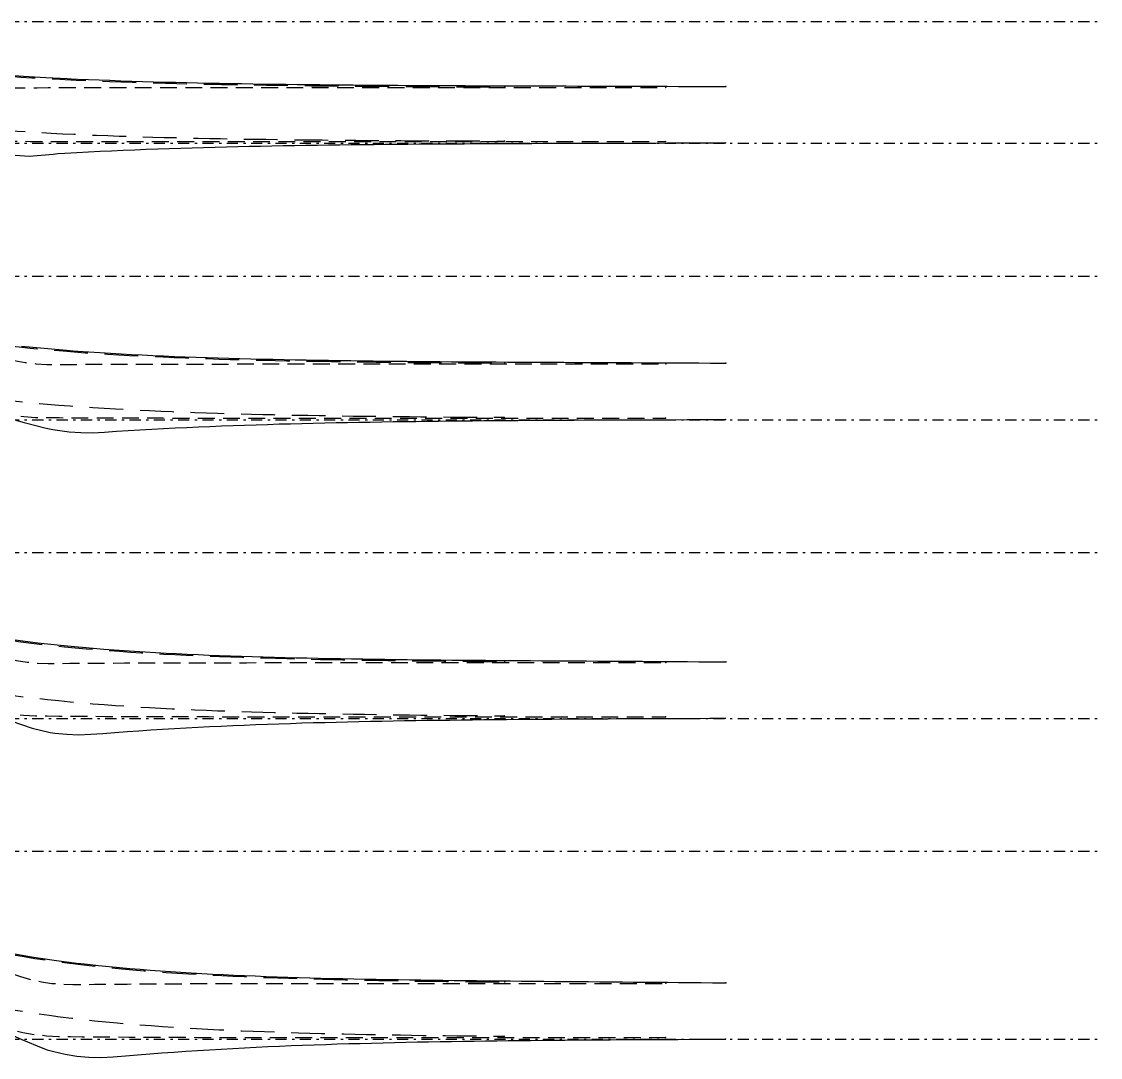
# Model space of a CAD drawing. Header units: millimetres. Extents: x -50 to 50, y -12 to 82.
# Drawn here: x 1.21 to 50, y 34.18 to 81 of the extents above; entities that cross this region are included whole.
import ezdxf

# ---------------------------------------------------------------- set-up
doc = ezdxf.new("R2010")
doc.units = ezdxf.units.MM
for name, pattern in [('DASHDOT', [1, 0.5, -0.25, 0, -0.25]), ('DASHED', [0.75, 0.5, -0.25]), ('DASHEDX2', [1.5, 1, -0.5])]:
    doc.linetypes.add(name, pattern=pattern)
doc.layers.add('ATVEHICLE', color=7, linetype='Continuous')
doc.layers.add('vej', color=7, linetype='DASHDOT')

# ---------------------------------------------------------------- blocks, each defined once
blk = doc.blocks.new('*U1569')
at = {"layer": 'ATVEHICLE', "color": 2, "lineweight": 0}
blk.add_circle((0, 0), 0.0127, dxfattribs=at)
blk = doc.blocks.new('*U1570')
at = {"layer": 'ATVEHICLE', "color": 2, "lineweight": 0}
blk.add_circle((0, 0), 0.0127, dxfattribs=at)
blk = doc.blocks.new('*U1571')
at = {"layer": 'ATVEHICLE', "color": 2, "lineweight": 0}
blk.add_circle((0, 0), 0.0127, dxfattribs=at)
blk = doc.blocks.new('*U1572')
at = {"layer": 'ATVEHICLE', "color": 2, "lineweight": 0}
blk.add_circle((0, 0), 0.0127, dxfattribs=at)
blk = doc.blocks.new('*U1573')
at = {"layer": 'ATVEHICLE', "color": 1, "lineweight": 0}
blk.add_circle((0, 0), 0.0127, dxfattribs=at)
blk = doc.blocks.new('*U1574')
at = {"layer": 'ATVEHICLE', "color": 1, "lineweight": 0}
blk.add_circle((0, 0), 0.0127, dxfattribs=at)
blk = doc.blocks.new('*U1579')
at = {"layer": 'ATVEHICLE', "color": 2, "lineweight": 0}
blk.add_circle((0, 0), 0.0127, dxfattribs=at)
blk = doc.blocks.new('*U1580')
at = {"layer": 'ATVEHICLE', "color": 2, "lineweight": 0}
blk.add_circle((0, 0), 0.0127, dxfattribs=at)
blk = doc.blocks.new('*U1581')
at = {"layer": 'ATVEHICLE', "color": 2, "lineweight": 0}
blk.add_circle((0, 0), 0.0127, dxfattribs=at)
blk = doc.blocks.new('*U1582')
at = {"layer": 'ATVEHICLE', "color": 2, "lineweight": 0}
blk.add_circle((0, 0), 0.0127, dxfattribs=at)
blk = doc.blocks.new('*U1583')
at = {"layer": 'ATVEHICLE', "color": 1, "lineweight": 0}
blk.add_circle((0, 0), 0.0127, dxfattribs=at)
blk = doc.blocks.new('*U1584')
at = {"layer": 'ATVEHICLE', "color": 1, "lineweight": 0}
blk.add_circle((0, 0), 0.0127, dxfattribs=at)
blk = doc.blocks.new('*U1589')
at = {"layer": 'ATVEHICLE', "color": 2, "lineweight": 0}
blk.add_circle((0, 0), 0.0127, dxfattribs=at)
blk = doc.blocks.new('*U1590')
at = {"layer": 'ATVEHICLE', "color": 2, "lineweight": 0}
blk.add_circle((0, 0), 0.0127, dxfattribs=at)
blk = doc.blocks.new('*U1591')
at = {"layer": 'ATVEHICLE', "color": 2, "lineweight": 0}
blk.add_circle((0, 0), 0.0127, dxfattribs=at)
blk = doc.blocks.new('*U1592')
at = {"layer": 'ATVEHICLE', "color": 2, "lineweight": 0}
blk.add_circle((0, 0), 0.0127, dxfattribs=at)
blk = doc.blocks.new('*U1593')
at = {"layer": 'ATVEHICLE', "color": 1, "lineweight": 0}
blk.add_circle((0, 0), 0.0127, dxfattribs=at)
blk = doc.blocks.new('*U1594')
at = {"layer": 'ATVEHICLE', "color": 1, "lineweight": 0}
blk.add_circle((0, 0), 0.0127, dxfattribs=at)
blk = doc.blocks.new('*U1599')
at = {"layer": 'ATVEHICLE', "color": 2, "lineweight": 0}
blk.add_circle((0, 0), 0.0127, dxfattribs=at)
blk = doc.blocks.new('*U1600')
at = {"layer": 'ATVEHICLE', "color": 2, "lineweight": 0}
blk.add_circle((0, 0), 0.0127, dxfattribs=at)
blk = doc.blocks.new('*U1601')
at = {"layer": 'ATVEHICLE', "color": 2, "lineweight": 0}
blk.add_circle((0, 0), 0.0127, dxfattribs=at)
blk = doc.blocks.new('*U1602')
at = {"layer": 'ATVEHICLE', "color": 2, "lineweight": 0}
blk.add_circle((0, 0), 0.0127, dxfattribs=at)
blk = doc.blocks.new('*U1603')
at = {"layer": 'ATVEHICLE', "color": 1, "lineweight": 0}
blk.add_circle((0, 0), 0.0127, dxfattribs=at)
blk = doc.blocks.new('*U1604')
at = {"layer": 'ATVEHICLE', "color": 1, "lineweight": 0}
blk.add_circle((0, 0), 0.0127, dxfattribs=at)
blk = doc.blocks.new('BUS 15 S')
at = {"layer": 'ATVEHICLE', "color": 1, "linetype": 'Continuous', "ltscale": 1.524, "flags": 128}
for points in [[(0.275, 78.604), (1.306, 78.534), (2.307, 78.475), (3.269, 78.426), (3.46, 78.417)], [(0.496, 74.997), (1.552, 74.914), (2.643, 75.01), (2.859, 75.036)], [(3.46, 78.417), (3.749, 78.403), (4.234, 78.382), (4.721, 78.362), (5.21, 78.344), (5.701, 78.326), (6.193, 78.31), (6.686, 78.294), (7.181, 78.28), (7.677, 78.267), (8.174, 78.254), (8.671, 78.242), (9.17, 78.231), (9.67, 78.221), (10.17, 78.211), (10.671, 78.202), (11.172, 78.194), (11.674, 78.186), (12.177, 78.178), (12.68, 78.171), (13.183, 78.165), (13.687, 78.159), (14.191, 78.153), (14.696, 78.148), (15.2, 78.143), (15.705, 78.139), (16.211, 78.134), (16.716, 78.13), (17.222, 78.127), (17.728, 78.123), (18.234, 78.12), (18.741, 78.117), (19.247, 78.114), (19.754, 78.111), (20.26, 78.109), (20.767, 78.107), (21.274, 78.104), (21.781, 78.102), (22.289, 78.1), (22.796, 78.099), (23.303, 78.097), (23.811, 78.095), (24.318, 78.094), (24.826, 78.092), (25.334, 78.091), (25.842, 78.089), (26.349, 78.087), (26.857, 78.086), (27.365, 78.084), (27.873, 78.082), (28.381, 78.081), (28.889, 78.079), (29.397, 78.077), (29.905, 78.076), (30.413, 78.074), (30.922, 78.072), (31.43, 78.071), (31.938, 78.069), (32.446, 78.067), (32.955, 78.066), (33.056, 78.065)], [(2.859, 75.036), (3.178, 75.054), (3.707, 75.084), (4.235, 75.112), (4.761, 75.138), (5.286, 75.163), (5.81, 75.186), (6.332, 75.208), (6.853, 75.228), (7.374, 75.248), (7.893, 75.266), (8.411, 75.283), (8.929, 75.298), (9.446, 75.313), (9.963, 75.327), (10.479, 75.34), (10.994, 75.352), (11.509, 75.363), (12.023, 75.374), (12.537, 75.384), (13.05, 75.393), (13.564, 75.402), (14.076, 75.41), (14.589, 75.418), (15.101, 75.425), (15.613, 75.431), (16.125, 75.437), (16.636, 75.443), (17.148, 75.449), (17.659, 75.454), (18.17, 75.458), (18.681, 75.463), (19.191, 75.467), (19.702, 75.471), (20.212, 75.474), (20.722, 75.478), (21.232, 75.481), (21.742, 75.484), (22.252, 75.486), (22.762, 75.489), (23.272, 75.491), (23.781, 75.493), (24.291, 75.495), (24.8, 75.497), (25.31, 75.499), (25.819, 75.501), (26.329, 75.502), (26.838, 75.504), (27.347, 75.505), (27.856, 75.507), (28.365, 75.508), (28.874, 75.509), (29.384, 75.51), (29.893, 75.511), (30.402, 75.512), (30.911, 75.513), (31.419, 75.513), (31.928, 75.514), (32.437, 75.515), (32.946, 75.515), (33.048, 75.516)], [(1.204, 66.334), (2.233, 66.233), (3.251, 66.147), (3.553, 66.124)], [(0.354, 63.155), (1.328, 62.872), (2.326, 62.619), (2.633, 62.562)], [(3.553, 66.124), (3.754, 66.109), (4.253, 66.073), (4.748, 66.04), (5.239, 66.01), (5.713, 65.983), (6.19, 65.957), (6.671, 65.932), (7.154, 65.91), (7.639, 65.888), (8.127, 65.868), (8.616, 65.849), (9.107, 65.831), (9.6, 65.814), (10.094, 65.799), (10.59, 65.784), (11.087, 65.77), (11.584, 65.757), (12.083, 65.745), (12.583, 65.734), (13.083, 65.723), (13.584, 65.714), (14.086, 65.704), (14.589, 65.696), (15.092, 65.688), (15.595, 65.68), (16.1, 65.673), (16.604, 65.667), (17.109, 65.66), (17.614, 65.655), (18.12, 65.649), (18.626, 65.644), (19.132, 65.64), (19.638, 65.635), (20.145, 65.631), (20.652, 65.627), (21.159, 65.624), (21.666, 65.621), (22.174, 65.618), (22.681, 65.615), (23.189, 65.612), (23.697, 65.609), (24.205, 65.607), (24.713, 65.604), (25.222, 65.601), (25.73, 65.599), (26.239, 65.596), (26.747, 65.593), (27.256, 65.591), (27.765, 65.588), (28.273, 65.585), (28.782, 65.583), (29.291, 65.58), (29.8, 65.577), (30.309, 65.575), (30.818, 65.572), (31.327, 65.569), (31.837, 65.567), (32.346, 65.564), (32.855, 65.561), (33.059, 65.56)], [(2.633, 62.562), (2.839, 62.528), (3.36, 62.463), (3.888, 62.422), (4.422, 62.406), (4.962, 62.444), (5.5, 62.48), (6.035, 62.514), (6.568, 62.546), (7.1, 62.576), (7.629, 62.605), (8.157, 62.631), (8.684, 62.657), (9.209, 62.68), (9.733, 62.702), (10.255, 62.723), (10.777, 62.743), (11.298, 62.761), (11.818, 62.778), (12.337, 62.794), (12.856, 62.81), (13.373, 62.824), (13.891, 62.837), (14.407, 62.849), (14.923, 62.861), (15.439, 62.872), (15.954, 62.882), (16.469, 62.891), (16.983, 62.9), (17.498, 62.908), (18.011, 62.916), (18.525, 62.923), (19.038, 62.93), (19.551, 62.936), (20.064, 62.942), (20.576, 62.947), (21.089, 62.953), (21.601, 62.957), (22.113, 62.962), (22.625, 62.966), (23.136, 62.97), (23.648, 62.974), (24.159, 62.977), (24.671, 62.98), (25.182, 62.983), (25.693, 62.986), (26.204, 62.988), (26.715, 62.991), (27.226, 62.993), (27.737, 62.995), (28.247, 62.997), (28.758, 62.999), (29.269, 63.001), (29.779, 63.002), (30.29, 63.004), (30.8, 63.005), (31.31, 63.006), (31.821, 63.008), (32.331, 63.009), (32.841, 63.01), (33.045, 63.01)], [(0.926, 53.052), (1.954, 52.922), (2.97, 52.811), (3.766, 52.735)], [(0.732, 49.398), (1.697, 49.056), (2.513, 48.871)], [(3.766, 52.735), (3.963, 52.717), (4.449, 52.675), (4.927, 52.637), (5.397, 52.602), (5.86, 52.569), (6.326, 52.539), (6.796, 52.51), (7.27, 52.482), (7.747, 52.457), (8.227, 52.432), (8.71, 52.41), (9.195, 52.388), (9.682, 52.368), (10.171, 52.349), (10.661, 52.331), (11.154, 52.314), (11.647, 52.299), (12.142, 52.284), (12.639, 52.27), (13.136, 52.258), (13.634, 52.246), (14.133, 52.234), (14.633, 52.224), (15.134, 52.214), (15.635, 52.205), (16.137, 52.196), (16.64, 52.188), (17.143, 52.181), (17.646, 52.174), (18.15, 52.167), (18.654, 52.161), (19.159, 52.155), (19.664, 52.15), (20.169, 52.145), (20.675, 52.14), (21.181, 52.136), (21.687, 52.132), (22.193, 52.128), (22.7, 52.125), (23.207, 52.121), (23.714, 52.118), (24.221, 52.115), (24.728, 52.111), (25.235, 52.108), (25.743, 52.105), (26.25, 52.102), (26.758, 52.098), (27.266, 52.095), (27.774, 52.092), (28.282, 52.088), (28.79, 52.085), (29.298, 52.082), (29.806, 52.078), (30.314, 52.075), (30.823, 52.072), (31.331, 52.069), (31.84, 52.065), (32.348, 52.062), (32.857, 52.059), (33.06, 52.057)], [(2.513, 48.871), (2.723, 48.84), (3.255, 48.785), (3.796, 48.766), (4.344, 48.783), (4.894, 48.826), (5.439, 48.868), (5.982, 48.908), (6.521, 48.946), (7.058, 48.981), (7.593, 49.015), (8.126, 49.047), (8.656, 49.078), (9.185, 49.106), (9.713, 49.133), (10.238, 49.158), (10.763, 49.181), (11.286, 49.204), (11.808, 49.224), (12.33, 49.244), (12.85, 49.262), (13.369, 49.279), (13.888, 49.295), (14.406, 49.31), (14.923, 49.324), (15.439, 49.338), (15.956, 49.35), (16.471, 49.361), (16.986, 49.372), (17.501, 49.382), (18.015, 49.392), (18.529, 49.401), (19.042, 49.409), (19.556, 49.417), (20.069, 49.424), (20.581, 49.43), (21.094, 49.437), (21.606, 49.443), (22.118, 49.448), (22.63, 49.453), (23.141, 49.458), (23.653, 49.462), (24.164, 49.467), (24.675, 49.471), (25.186, 49.474), (25.697, 49.478), (26.208, 49.481), (26.718, 49.484), (27.229, 49.486), (27.739, 49.489), (28.25, 49.491), (28.76, 49.494), (29.27, 49.496), (29.78, 49.498), (30.29, 49.5), (30.8, 49.501), (31.31, 49.503), (31.82, 49.504), (32.33, 49.506), (32.84, 49.507), (33.044, 49.507)], [(0.66, 38.905), (1.668, 38.729), (2.689, 38.576), (3.7, 38.445), (3.899, 38.421)], [(0.327, 35.395), (1.233, 34.988), (2.175, 34.593), (2.372, 34.528)], [(3.899, 38.421), (4.197, 38.387), (4.687, 38.334), (5.17, 38.285), (5.645, 38.24), (6.113, 38.198), (6.572, 38.16), (7.025, 38.125), (7.485, 38.091), (7.948, 38.059), (8.417, 38.029), (8.889, 38.001), (9.364, 37.974), (9.843, 37.948), (10.325, 37.925), (10.809, 37.902), (11.295, 37.881), (11.783, 37.861), (12.274, 37.843), (12.766, 37.825), (13.259, 37.809), (13.754, 37.794), (14.25, 37.779), (14.747, 37.766), (15.246, 37.753), (15.745, 37.742), (16.245, 37.731), (16.746, 37.72), (17.247, 37.711), (17.75, 37.702), (18.253, 37.693), (18.756, 37.685), (19.26, 37.678), (19.764, 37.671), (20.269, 37.665), (20.774, 37.659), (21.28, 37.653), (21.785, 37.648), (22.292, 37.643), (22.798, 37.639), (23.305, 37.634), (23.812, 37.63), (24.319, 37.626), (24.826, 37.622), (25.334, 37.617), (25.841, 37.613), (26.349, 37.609), (26.857, 37.604), (27.365, 37.6), (27.873, 37.596), (28.382, 37.592), (28.89, 37.587), (29.399, 37.583), (29.907, 37.579), (30.416, 37.574), (30.925, 37.57), (31.434, 37.566), (31.943, 37.562), (32.452, 37.557), (32.961, 37.553), (33.063, 37.552)], [(2.372, 34.528), (2.672, 34.44), (3.185, 34.322), (3.712, 34.239), (4.251, 34.191), (4.798, 34.179), (5.352, 34.201), (5.909, 34.25), (6.461, 34.296), (7.009, 34.34), (7.554, 34.381), (8.097, 34.42), (8.636, 34.458), (9.173, 34.493), (9.708, 34.526), (10.24, 34.558), (10.771, 34.587), (11.3, 34.615), (11.828, 34.641), (12.354, 34.666), (12.879, 34.689), (13.402, 34.711), (13.925, 34.731), (14.446, 34.75), (14.967, 34.768), (15.487, 34.785), (16.006, 34.801), (16.524, 34.815), (17.042, 34.829), (17.559, 34.842), (18.076, 34.854), (18.592, 34.865), (19.107, 34.876), (19.623, 34.886), (20.138, 34.895), (20.652, 34.904), (21.166, 34.912), (21.68, 34.919), (22.193, 34.926), (22.707, 34.933), (23.22, 34.939), (23.733, 34.945), (24.245, 34.95), (24.758, 34.955), (25.27, 34.96), (25.782, 34.964), (26.294, 34.968), (26.806, 34.972), (27.317, 34.975), (27.829, 34.979), (28.34, 34.982), (28.852, 34.985), (29.363, 34.987), (29.874, 34.99), (30.385, 34.992), (30.896, 34.994), (31.407, 34.997), (31.918, 34.998), (32.428, 35), (32.939, 35.002), (33.041, 35.002)]]:
    blk.add_lwpolyline(points, dxfattribs=at)
at = {"layer": 'ATVEHICLE', "color": 2, "linetype": 'DASHEDX2', "ltscale": 1.524, "flags": 128}
for points in [[(-6.49, 79.378), (-6.204, 79.325), (-5.726, 79.24), (-5.244, 79.161), (-4.76, 79.087), (-4.274, 79.017), (-3.786, 78.952), (-3.295, 78.891), (-2.803, 78.834), (-2.31, 78.78), (-1.815, 78.73), (-1.319, 78.684), (-0.822, 78.64), (-0.324, 78.599), (0.176, 78.561), (0.675, 78.526), (1.176, 78.492), (1.677, 78.461), (2.179, 78.432), (2.682, 78.405), (3.185, 78.38), (3.688, 78.356), (4.192, 78.334), (4.696, 78.313), (5.201, 78.294), (5.706, 78.276), (6.211, 78.259), (6.716, 78.243), (7.222, 78.229), (7.728, 78.215), (8.234, 78.202), (8.74, 78.191), (9.247, 78.179), (9.753, 78.169), (10.26, 78.159), (10.767, 78.15), (11.274, 78.142), (11.781, 78.134), (12.288, 78.127), (12.796, 78.12), (13.303, 78.113), (13.811, 78.108), (14.318, 78.102), (14.826, 78.097), (15.333, 78.092), (15.841, 78.087), (16.349, 78.083), (16.857, 78.079), (17.365, 78.076), (17.873, 78.072), (18.381, 78.069), (18.889, 78.066), (19.397, 78.063), (19.905, 78.061), (20.413, 78.058), (20.921, 78.056), (21.43, 78.054), (21.938, 78.052), (22.446, 78.05), (22.954, 78.048), (23.056, 78.048)], [(-6.952, 76.972), (-6.648, 76.915), (-6.14, 76.825), (-5.632, 76.742), (-5.122, 76.663), (-4.612, 76.59), (-4.101, 76.522), (-3.59, 76.459), (-3.078, 76.399), (-2.566, 76.344), (-2.054, 76.292), (-1.542, 76.244), (-1.03, 76.199), (-0.518, 76.157), (-0.006, 76.118), (0.506, 76.081), (1.018, 76.047), (1.53, 76.016), (2.042, 75.986), (2.553, 75.958), (3.065, 75.933), (3.576, 75.908), (4.088, 75.886), (4.599, 75.865), (5.11, 75.846), (5.621, 75.827), (6.132, 75.81), (6.643, 75.795), (7.153, 75.78), (7.664, 75.766), (8.174, 75.753), (8.684, 75.741), (9.195, 75.73), (9.705, 75.72), (10.215, 75.71), (10.725, 75.701), (11.234, 75.692), (11.744, 75.684), (12.254, 75.677), (12.763, 75.67), (13.273, 75.664), (13.783, 75.658), (14.292, 75.652), (14.801, 75.647), (15.311, 75.642), (15.82, 75.637), (16.329, 75.633), (16.838, 75.629), (17.348, 75.626), (17.857, 75.622), (18.366, 75.619), (18.875, 75.616), (19.384, 75.613), (19.893, 75.611), (20.402, 75.608), (20.911, 75.606), (21.42, 75.604), (21.929, 75.602), (22.437, 75.6), (22.946, 75.598), (23.048, 75.598)], [(-6.308, 67.691), (-6.114, 67.636), (-5.631, 67.503), (-5.151, 67.376), (-4.675, 67.254), (-4.212, 67.143), (-3.745, 67.039), (-3.273, 66.942), (-2.798, 66.85), (-2.319, 66.763), (-1.838, 66.683), (-1.353, 66.607), (-0.866, 66.536), (-0.377, 66.469), (0.114, 66.407), (0.606, 66.349), (1.1, 66.294), (1.596, 66.243), (2.093, 66.196), (2.591, 66.151), (3.09, 66.11), (3.59, 66.071), (4.091, 66.034), (4.593, 66), (5.095, 65.969), (5.598, 65.939), (6.102, 65.911), (6.606, 65.886), (7.11, 65.861), (7.615, 65.839), (8.121, 65.818), (8.626, 65.798), (9.132, 65.78), (9.638, 65.763), (10.145, 65.747), (10.652, 65.732), (11.159, 65.718), (11.666, 65.705), (12.174, 65.693), (12.681, 65.682), (13.189, 65.671), (13.697, 65.661), (14.205, 65.652), (14.713, 65.644), (15.221, 65.636), (15.73, 65.628), (16.238, 65.621), (16.747, 65.615), (17.255, 65.609), (17.764, 65.603), (18.273, 65.598), (18.782, 65.593), (19.291, 65.588), (19.8, 65.584), (20.309, 65.58), (20.818, 65.576), (21.327, 65.573), (21.836, 65.57), (22.346, 65.567), (22.855, 65.564), (23.059, 65.563)], [(-6.975, 65.334), (-6.776, 65.277), (-6.275, 65.139), (-5.772, 65.006), (-5.268, 64.877), (-4.767, 64.757), (-4.263, 64.645), (-3.758, 64.54), (-3.251, 64.442), (-2.742, 64.35), (-2.232, 64.265), (-1.722, 64.185), (-1.21, 64.11), (-0.699, 64.04), (-0.186, 63.975), (0.326, 63.915), (0.839, 63.858), (1.352, 63.806), (1.866, 63.756), (2.379, 63.71), (2.892, 63.668), (3.406, 63.628), (3.919, 63.59), (4.432, 63.556), (4.945, 63.523), (5.458, 63.493), (5.971, 63.465), (6.484, 63.439), (6.997, 63.414), (7.509, 63.391), (8.022, 63.37), (8.534, 63.35), (9.046, 63.332), (9.558, 63.314), (10.07, 63.298), (10.582, 63.283), (11.094, 63.269), (11.605, 63.256), (12.117, 63.244), (12.628, 63.232), (13.139, 63.222), (13.651, 63.212), (14.162, 63.203), (14.673, 63.194), (15.184, 63.186), (15.695, 63.178), (16.206, 63.171), (16.716, 63.165), (17.227, 63.159), (17.738, 63.153), (18.248, 63.148), (18.759, 63.143), (19.269, 63.138), (19.78, 63.134), (20.29, 63.13), (20.801, 63.126), (21.311, 63.123), (21.821, 63.12), (22.331, 63.117), (22.842, 63.114), (23.046, 63.113)], [(-6.023, 54.649), (-5.837, 54.582), (-5.377, 54.42), (-4.921, 54.267), (-4.471, 54.124), (-4.025, 53.992), (-3.574, 53.868), (-3.117, 53.751), (-2.655, 53.641), (-2.188, 53.537), (-1.717, 53.439), (-1.242, 53.348), (-0.764, 53.262), (-0.283, 53.181), (0.201, 53.106), (0.688, 53.035), (1.176, 52.968), (1.667, 52.906), (2.159, 52.848), (2.652, 52.794), (3.148, 52.743), (3.644, 52.696), (4.142, 52.651), (4.64, 52.61), (5.14, 52.571), (5.64, 52.534), (6.141, 52.501), (6.643, 52.469), (7.145, 52.439), (7.648, 52.412), (8.152, 52.386), (8.656, 52.362), (9.16, 52.339), (9.665, 52.318), (10.17, 52.299), (10.675, 52.281), (11.181, 52.264), (11.687, 52.248), (12.193, 52.233), (12.7, 52.219), (13.206, 52.206), (13.713, 52.194), (14.22, 52.183), (14.728, 52.172), (15.235, 52.162), (15.742, 52.153), (16.25, 52.144), (16.758, 52.136), (17.265, 52.129), (17.773, 52.122), (18.281, 52.116), (18.79, 52.109), (19.298, 52.104), (19.806, 52.099), (20.314, 52.094), (20.823, 52.089), (21.331, 52.085), (21.84, 52.081), (22.348, 52.077), (22.857, 52.074), (23.06, 52.072)], [(-6.863, 52.348), (-6.668, 52.277), (-6.178, 52.105), (-5.687, 51.94), (-5.195, 51.783), (-4.703, 51.638), (-4.208, 51.501), (-3.71, 51.374), (-3.209, 51.254), (-2.706, 51.142), (-2.2, 51.037), (-1.694, 50.94), (-1.186, 50.848), (-0.677, 50.763), (-0.167, 50.683), (0.344, 50.609), (0.855, 50.539), (1.367, 50.475), (1.879, 50.414), (2.392, 50.358), (2.904, 50.305), (3.417, 50.256), (3.93, 50.21), (4.442, 50.168), (4.955, 50.128), (5.468, 50.091), (5.98, 50.056), (6.493, 50.024), (7.005, 49.993), (7.518, 49.965), (8.03, 49.939), (8.542, 49.915), (9.054, 49.892), (9.566, 49.87), (10.078, 49.851), (10.589, 49.832), (11.101, 49.815), (11.612, 49.799), (12.123, 49.784), (12.634, 49.77), (13.146, 49.757), (13.656, 49.744), (14.167, 49.733), (14.678, 49.722), (15.189, 49.713), (15.699, 49.703), (16.21, 49.695), (16.72, 49.687), (17.231, 49.679), (17.741, 49.672), (18.251, 49.666), (18.761, 49.66), (19.271, 49.654), (19.781, 49.649), (20.291, 49.644), (20.801, 49.639), (21.311, 49.635), (21.821, 49.631), (22.331, 49.627), (22.84, 49.624), (23.044, 49.622)], [(-5.755, 40.868), (-5.481, 40.747), (-5.028, 40.551), (-4.579, 40.363), (-4.135, 40.185), (-3.696, 40.018), (-3.262, 39.862), (-2.83, 39.717), (-2.389, 39.58), (-1.942, 39.451), (-1.488, 39.329), (-1.029, 39.214), (-0.564, 39.106), (-0.095, 39.004), (0.378, 38.908), (0.854, 38.818), (1.334, 38.734), (1.817, 38.655), (2.303, 38.581), (2.79, 38.512), (3.28, 38.447), (3.772, 38.386), (4.265, 38.329), (4.76, 38.276), (5.257, 38.226), (5.754, 38.18), (6.253, 38.136), (6.752, 38.096), (7.253, 38.058), (7.754, 38.022), (8.256, 37.989), (8.759, 37.958), (9.262, 37.929), (9.766, 37.902), (10.271, 37.877), (10.775, 37.854), (11.281, 37.832), (11.786, 37.811), (12.292, 37.792), (12.798, 37.774), (13.305, 37.758), (13.812, 37.742), (14.319, 37.727), (14.826, 37.714), (15.333, 37.701), (15.841, 37.689), (16.349, 37.678), (16.857, 37.668), (17.365, 37.659), (17.873, 37.65), (18.381, 37.641), (18.89, 37.633), (19.398, 37.626), (19.907, 37.619), (20.416, 37.613), (20.925, 37.607), (21.434, 37.602), (21.943, 37.597), (22.452, 37.592), (22.961, 37.587), (23.063, 37.586)], [(-6.749, 38.628), (-6.465, 38.504), (-5.99, 38.298), (-5.513, 38.099), (-5.034, 37.906), (-4.553, 37.722), (-4.071, 37.549), (-3.587, 37.387), (-3.098, 37.235), (-2.605, 37.092), (-2.108, 36.958), (-1.608, 36.833), (-1.106, 36.716), (-0.601, 36.606), (-0.095, 36.504), (0.413, 36.408), (0.922, 36.319), (1.432, 36.235), (1.943, 36.157), (2.455, 36.085), (2.967, 36.017), (3.48, 35.953), (3.993, 35.894), (4.506, 35.839), (5.019, 35.788), (5.532, 35.74), (6.046, 35.695), (6.559, 35.653), (7.073, 35.614), (7.586, 35.578), (8.099, 35.544), (8.613, 35.513), (9.126, 35.483), (9.639, 35.456), (10.152, 35.43), (10.664, 35.406), (11.177, 35.384), (11.69, 35.363), (12.202, 35.344), (12.714, 35.326), (13.227, 35.309), (13.739, 35.293), (14.25, 35.278), (14.762, 35.265), (15.274, 35.252), (15.786, 35.24), (16.297, 35.229), (16.809, 35.219), (17.32, 35.209), (17.831, 35.2), (18.342, 35.192), (18.853, 35.184), (19.364, 35.176), (19.875, 35.17), (20.386, 35.163), (20.897, 35.157), (21.408, 35.152), (21.919, 35.147), (22.429, 35.142), (22.94, 35.137), (23.042, 35.136)]]:
    blk.add_lwpolyline(points, dxfattribs=at)
at = {"layer": 'ATVEHICLE', "color": 2, "linetype": 'DASHED', "ltscale": 1.524, "flags": 128}
for points in [[(0.62, 78.007), (0.918, 78.008), (1.415, 78.01), (1.913, 78.012), (2.412, 78.014), (2.911, 78.015), (3.411, 78.016), (3.911, 78.017), (4.412, 78.018), (4.913, 78.019), (5.415, 78.02), (5.917, 78.02), (6.42, 78.021), (6.923, 78.021), (7.427, 78.022), (7.93, 78.022), (8.434, 78.022), (8.939, 78.023), (9.443, 78.023), (9.948, 78.023), (10.454, 78.023), (10.959, 78.023), (11.465, 78.023), (11.97, 78.024), (12.476, 78.024), (12.983, 78.024), (13.489, 78.024), (13.995, 78.024), (14.502, 78.024), (15.009, 78.024), (15.516, 78.024), (16.023, 78.024), (16.53, 78.024), (17.037, 78.024), (17.544, 78.024), (18.051, 78.024), (18.559, 78.024), (19.066, 78.024), (19.574, 78.024), (20.082, 78.024), (20.589, 78.024), (21.097, 78.024), (21.605, 78.024), (22.115, 78.024), (22.623, 78.024), (23.131, 78.024), (23.639, 78.024), (24.147, 78.024), (24.655, 78.024), (25.163, 78.024), (25.671, 78.024), (26.179, 78.024), (26.687, 78.024), (27.195, 78.024), (27.703, 78.024), (28.211, 78.024), (28.72, 78.024), (29.228, 78.024), (29.736, 78.024), (30.244, 78.024), (30.346, 78.024)], [(0.254, 75.592), (0.566, 75.59), (1.087, 75.588), (1.606, 75.586), (2.125, 75.585), (2.643, 75.584), (3.161, 75.582), (3.678, 75.581), (4.194, 75.58), (4.71, 75.58), (5.225, 75.579), (5.74, 75.578), (6.255, 75.578), (6.769, 75.577), (7.283, 75.577), (7.796, 75.577), (8.309, 75.576), (8.822, 75.576), (9.334, 75.576), (9.847, 75.576), (10.359, 75.575), (10.87, 75.575), (11.382, 75.575), (11.893, 75.575), (12.404, 75.575), (12.915, 75.575), (13.426, 75.575), (13.937, 75.575), (14.447, 75.575), (14.958, 75.575), (15.468, 75.575), (15.978, 75.575), (16.488, 75.574), (16.998, 75.574), (17.508, 75.574), (18.018, 75.574), (18.528, 75.574), (19.037, 75.574), (19.547, 75.574), (20.056, 75.574), (20.566, 75.574), (21.075, 75.574), (21.584, 75.574), (22.091, 75.574), (22.6, 75.574), (23.11, 75.574), (23.619, 75.574), (24.128, 75.574), (24.637, 75.574), (25.147, 75.574), (25.656, 75.574), (26.165, 75.574), (26.674, 75.574), (27.183, 75.574), (27.692, 75.574), (28.201, 75.574), (28.71, 75.574), (29.219, 75.574), (29.727, 75.574), (30.236, 75.574), (30.338, 75.574)], [(0.687, 65.71), (0.882, 65.673), (1.371, 65.594), (1.862, 65.534), (2.352, 65.495), (2.829, 65.499), (3.325, 65.502), (3.821, 65.505), (4.318, 65.508), (4.817, 65.51), (5.315, 65.512), (5.815, 65.513), (6.315, 65.515), (6.816, 65.516), (7.317, 65.517), (7.819, 65.518), (8.322, 65.519), (8.824, 65.52), (9.328, 65.52), (9.832, 65.521), (10.336, 65.521), (10.84, 65.522), (11.345, 65.522), (11.85, 65.522), (12.356, 65.523), (12.862, 65.523), (13.368, 65.523), (13.874, 65.523), (14.381, 65.523), (14.887, 65.523), (15.394, 65.524), (15.901, 65.524), (16.409, 65.524), (16.916, 65.524), (17.424, 65.524), (17.932, 65.524), (18.439, 65.524), (18.948, 65.524), (19.456, 65.524), (19.964, 65.524), (20.472, 65.524), (20.981, 65.524), (21.489, 65.524), (21.998, 65.524), (22.507, 65.524), (23.015, 65.524), (23.524, 65.524), (24.033, 65.524), (24.542, 65.524), (25.051, 65.524), (25.56, 65.524), (26.072, 65.524), (26.581, 65.524), (27.09, 65.524), (27.599, 65.524), (28.108, 65.524), (28.617, 65.524), (29.126, 65.524), (29.635, 65.524), (30.145, 65.524), (30.348, 65.524)], [(0.058, 63.343), (0.266, 63.303), (0.789, 63.217), (1.317, 63.151), (1.849, 63.104), (2.389, 63.1), (2.914, 63.096), (3.437, 63.094), (3.96, 63.091), (4.482, 63.089), (5.003, 63.087), (5.523, 63.085), (6.042, 63.084), (6.561, 63.083), (7.08, 63.082), (7.597, 63.081), (8.115, 63.08), (8.631, 63.079), (9.148, 63.079), (9.663, 63.078), (10.179, 63.078), (10.694, 63.077), (11.208, 63.077), (11.723, 63.076), (12.237, 63.076), (12.751, 63.076), (13.264, 63.076), (13.777, 63.076), (14.29, 63.075), (14.803, 63.075), (15.316, 63.075), (15.828, 63.075), (16.34, 63.075), (16.852, 63.075), (17.364, 63.075), (17.876, 63.075), (18.388, 63.075), (18.899, 63.075), (19.411, 63.075), (19.922, 63.075), (20.433, 63.075), (20.944, 63.075), (21.455, 63.075), (21.966, 63.075), (22.477, 63.074), (22.988, 63.074), (23.498, 63.074), (24.009, 63.074), (24.52, 63.074), (25.03, 63.074), (25.54, 63.074), (26.049, 63.074), (26.559, 63.074), (27.07, 63.074), (27.58, 63.074), (28.09, 63.074), (28.601, 63.074), (29.111, 63.074), (29.621, 63.074), (30.132, 63.074), (30.336, 63.074)], [(0.791, 52.159), (0.982, 52.121), (1.461, 52.046), (1.941, 52), (2.42, 51.983), (2.908, 51.987), (3.4, 51.992), (3.893, 51.996), (4.387, 52), (4.882, 52.003), (5.378, 52.006), (5.875, 52.008), (6.372, 52.011), (6.871, 52.012), (7.37, 52.014), (7.869, 52.015), (8.37, 52.017), (8.87, 52.018), (9.372, 52.019), (9.874, 52.019), (10.376, 52.02), (10.879, 52.021), (11.382, 52.021), (11.886, 52.022), (12.39, 52.022), (12.894, 52.023), (13.399, 52.023), (13.904, 52.023), (14.409, 52.023), (14.914, 52.024), (15.42, 52.024), (15.926, 52.024), (16.432, 52.024), (16.939, 52.024), (17.445, 52.024), (17.952, 52.024), (18.459, 52.024), (18.966, 52.025), (19.473, 52.025), (19.98, 52.025), (20.488, 52.025), (20.995, 52.025), (21.503, 52.025), (22.011, 52.025), (22.519, 52.025), (23.027, 52.025), (23.535, 52.025), (24.043, 52.025), (24.551, 52.025), (25.059, 52.025), (25.568, 52.025), (26.076, 52.025), (26.585, 52.025), (27.093, 52.025), (27.604, 52.025), (28.112, 52.025), (28.621, 52.025), (29.129, 52.025), (29.638, 52.025), (30.147, 52.025), (30.35, 52.025)], [(0.018, 49.838), (0.228, 49.795), (0.759, 49.707), (1.296, 49.649), (1.838, 49.62), (2.371, 49.613), (2.898, 49.608), (3.424, 49.604), (3.948, 49.6), (4.472, 49.597), (4.995, 49.594), (5.517, 49.592), (6.038, 49.589), (6.559, 49.588), (7.078, 49.586), (7.597, 49.585), (8.115, 49.583), (8.633, 49.582), (9.15, 49.581), (9.667, 49.581), (10.183, 49.58), (10.699, 49.579), (11.214, 49.579), (11.729, 49.578), (12.243, 49.578), (12.757, 49.577), (13.271, 49.577), (13.785, 49.577), (14.298, 49.577), (14.811, 49.576), (15.323, 49.576), (15.836, 49.576), (16.348, 49.576), (16.86, 49.576), (17.372, 49.576), (17.884, 49.576), (18.395, 49.576), (18.906, 49.575), (19.418, 49.575), (19.929, 49.575), (20.44, 49.575), (20.95, 49.575), (21.461, 49.575), (21.972, 49.575), (22.482, 49.575), (22.993, 49.575), (23.503, 49.575), (24.013, 49.575), (24.523, 49.575), (25.034, 49.575), (25.544, 49.575), (26.054, 49.575), (26.564, 49.575), (27.073, 49.575), (27.581, 49.575), (28.091, 49.575), (28.601, 49.575), (29.111, 49.575), (29.62, 49.575), (30.13, 49.575), (30.334, 49.575)], [(0.889, 37.92), (1.168, 37.829), (1.636, 37.699), (2.109, 37.599), (2.584, 37.527), (3.06, 37.484), (3.536, 37.47), (4.022, 37.477), (4.513, 37.484), (5.005, 37.489), (5.498, 37.493), (5.992, 37.497), (6.488, 37.501), (6.984, 37.504), (7.481, 37.507), (7.978, 37.509), (8.477, 37.511), (8.976, 37.513), (9.476, 37.514), (9.976, 37.516), (10.477, 37.517), (10.979, 37.518), (11.481, 37.519), (11.984, 37.52), (12.487, 37.52), (12.991, 37.521), (13.495, 37.522), (14, 37.522), (14.504, 37.522), (15.009, 37.523), (15.515, 37.523), (16.021, 37.523), (16.527, 37.523), (17.033, 37.524), (17.54, 37.524), (18.046, 37.524), (18.553, 37.524), (19.06, 37.524), (19.568, 37.524), (20.075, 37.524), (20.583, 37.525), (21.091, 37.525), (21.599, 37.525), (22.107, 37.525), (22.615, 37.525), (23.123, 37.525), (23.632, 37.525), (24.14, 37.525), (24.649, 37.525), (25.158, 37.525), (25.666, 37.525), (26.175, 37.525), (26.684, 37.525), (27.193, 37.525), (27.702, 37.525), (28.211, 37.525), (28.721, 37.525), (29.232, 37.525), (29.741, 37.525), (30.251, 37.525), (30.352, 37.525)], [(-0.065, 35.665), (0.237, 35.565), (0.751, 35.421), (1.275, 35.304), (1.807, 35.217), (2.345, 35.158), (2.888, 35.129), (3.422, 35.123), (3.952, 35.116), (4.48, 35.111), (5.007, 35.107), (5.533, 35.103), (6.059, 35.099), (6.583, 35.096), (7.106, 35.093), (7.628, 35.091), (8.15, 35.089), (8.671, 35.087), (9.191, 35.086), (9.71, 35.084), (10.229, 35.083), (10.748, 35.082), (11.265, 35.081), (11.782, 35.08), (12.299, 35.08), (12.815, 35.079), (13.331, 35.078), (13.847, 35.078), (14.362, 35.078), (14.876, 35.077), (15.391, 35.077), (15.905, 35.077), (16.419, 35.077), (16.932, 35.076), (17.445, 35.076), (17.958, 35.076), (18.471, 35.076), (18.984, 35.076), (19.496, 35.076), (20.009, 35.076), (20.521, 35.075), (21.033, 35.075), (21.545, 35.075), (22.056, 35.075), (22.568, 35.075), (23.079, 35.075), (23.591, 35.075), (24.102, 35.075), (24.613, 35.075), (25.124, 35.075), (25.635, 35.075), (26.146, 35.075), (26.657, 35.075), (27.168, 35.075), (27.679, 35.075), (28.189, 35.075), (28.7, 35.075), (29.208, 35.075), (29.719, 35.075), (30.23, 35.075), (30.332, 35.075)]]:
    blk.add_lwpolyline(points, dxfattribs=at)
at = {"layer": 'vej'}
for p, q in [((-50, 80.999), (50, 80.999)), ((-50, 75.499), (50, 75.499)), ((-50, 69.499), (50, 69.499)), ((-50, 62.999), (50, 62.999)), ((-50, 57), (50, 57)), ((-50, 49.5), (50, 49.5)), ((-50, 43.5), (50, 43.5)), ((-50, 35), (50, 35))]:
    blk.add_line(p, q, dxfattribs=at)
at = {"layer": 'ATVEHICLE'}
for name, p in [('*U1571', (23.056, 78.048)), ('*U1573', (33.056, 78.065)), ('*U1569', (30.346, 78.024)), ('*U1572', (23.048, 75.598)), ('*U1570', (30.338, 75.574)), ('*U1574', (33.048, 75.516)), ('*U1581', (23.059, 65.563)), ('*U1579', (30.348, 65.524)), ('*U1583', (33.059, 65.56)), ('*U1582', (23.046, 63.113)), ('*U1580', (30.336, 63.074)), ('*U1584', (33.045, 63.01)), ('*U1591', (23.06, 52.072)), ('*U1589', (30.35, 52.025)), ('*U1593', (33.06, 52.057)), ('*U1592', (23.044, 49.622)), ('*U1590', (30.334, 49.575)), ('*U1594', (33.044, 49.507)), ('*U1601', (23.063, 37.586)), ('*U1603', (33.063, 37.552)), ('*U1599', (30.352, 37.525)), ('*U1602', (23.042, 35.136)), ('*U1600', (30.332, 35.075)), ('*U1604', (33.041, 35.002))]:
    blk.add_blockref(name, p, dxfattribs=at)

msp = doc.modelspace()

# ---------------------------------------------------------------- block references
msp.add_blockref('BUS 15 S', (0, 0))

doc.saveas('drawing.dxf')
